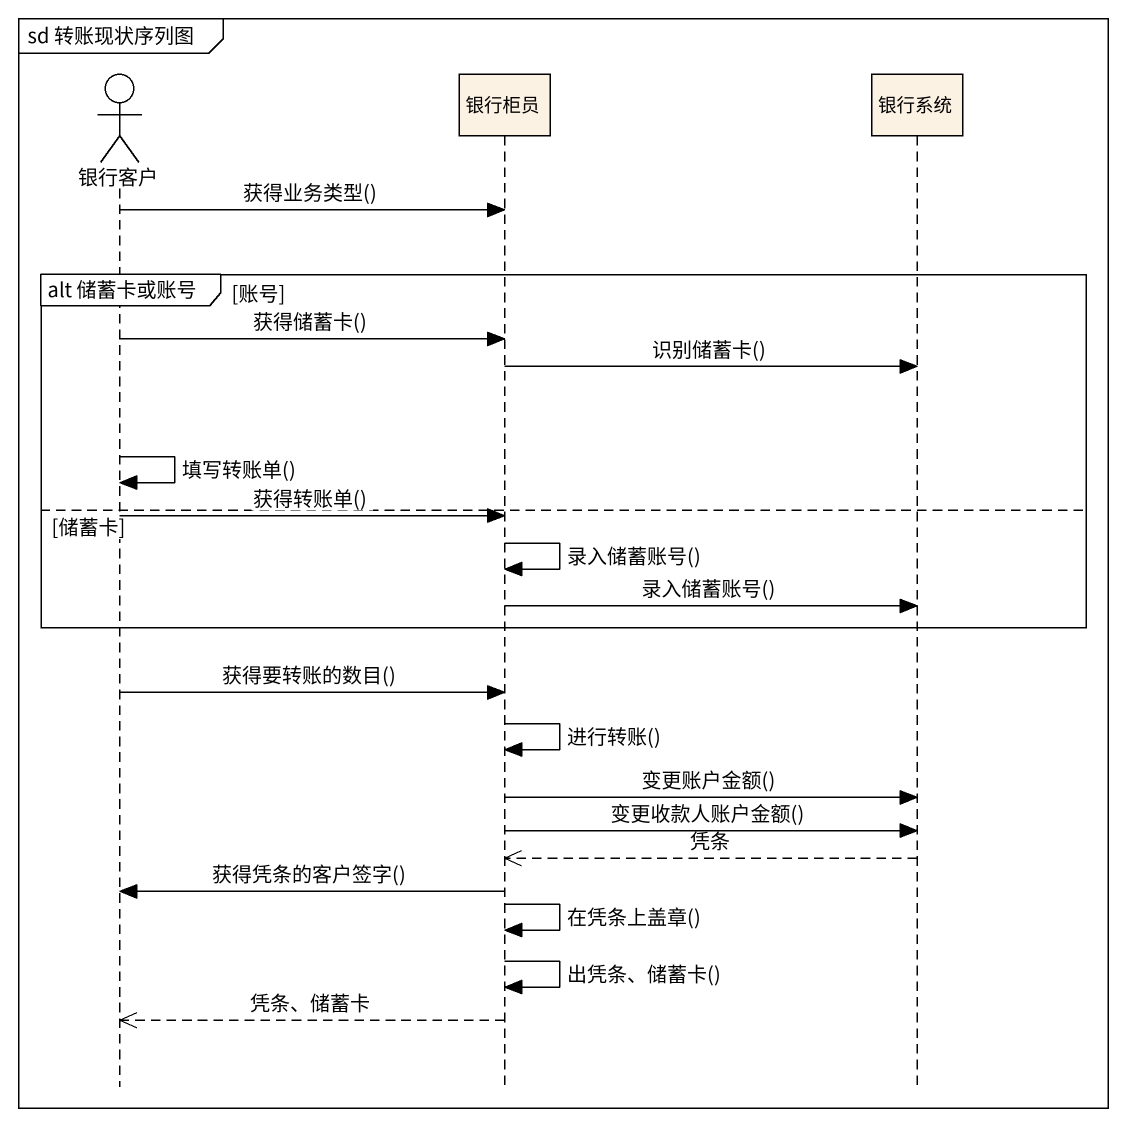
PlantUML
@startuml
mainframe sd 转账现状序列图
hide footbox
actor 银行客户
participant 银行柜员
participant 银行系统

银行客户 -> 银行柜员 : 获得业务类型()
group alt 储蓄卡或账号 [账号]
  银行客户 -> 银行柜员 : 获得储蓄卡()
  银行柜员 -> 银行系统 : 识别储蓄卡()
  银行客户 -> 银行客户 : 填写转账单()
else 储蓄卡
  银行客户 -> 银行柜员 : 获得转账单()
  银行柜员 -> 银行柜员 : 录入储蓄账号()
  银行柜员 -> 银行系统 : 录入储蓄账号()
end
银行客户 -> 银行柜员 : 获得要转账的数目()
银行柜员 -> 银行柜员 : 进行转账()
银行柜员 -> 银行系统 : 变更账户金额()
银行柜员 -> 银行系统 : 变更收款人账户金额()
银行系统 -->> 银行柜员 : 凭条
银行柜员 -> 银行客户 : 获得凭条的客户签字()
银行柜员 -> 银行柜员 : 在凭条上盖章()
银行柜员 -> 银行柜员 : 出凭条、储蓄卡()
银行柜员 -->> 银行客户 : 凭条、储蓄卡
@enduml
